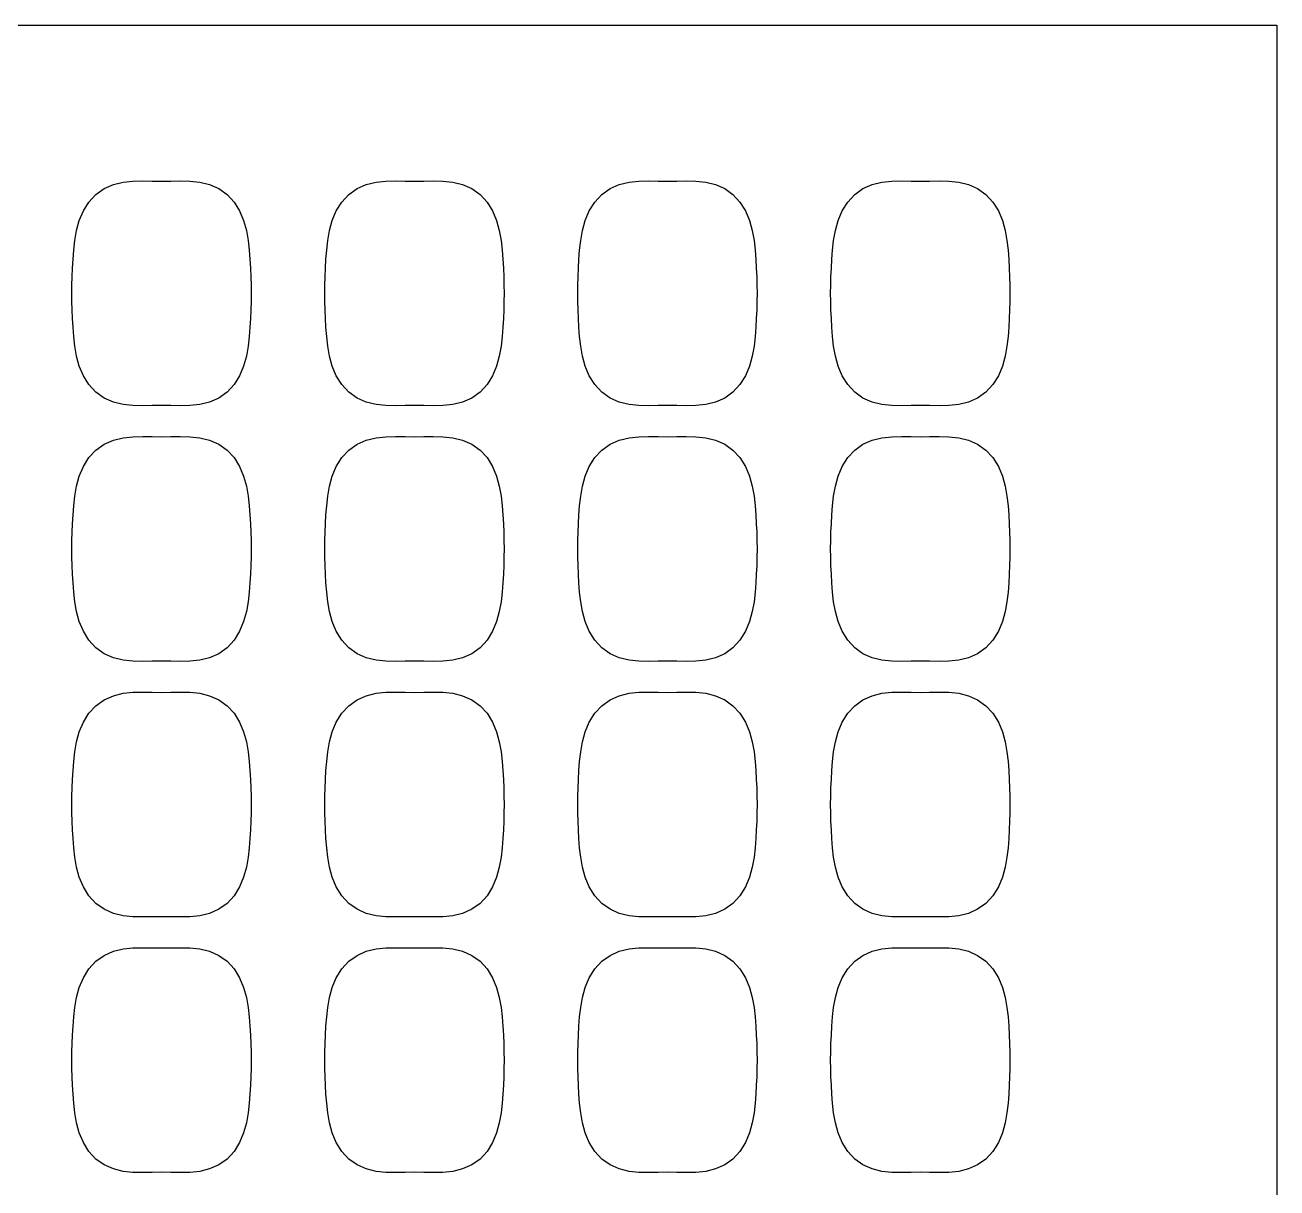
# Model space of a CAD drawing. Extents: x 0 to 108, y 0 to 104.
# Drawn here: x 57.5 to 107.8, y 56.8 to 103.6 of the extents above; entities that cross this region are included whole.
import ezdxf

# ---------------------------------------------------------------- set-up
doc = ezdxf.new("R2010")
doc.units = 0

msp = doc.modelspace()

# ---------------------------------------------------------------- linework, layer by layer
at = {"layer": 'Layer 1'}
for p, q in [((0, 103.576), (107.809, 103.576)), ((107.809, 103.576), (107.809, 0.000526)), ((60.700882, 97.005005), (61.071157, 97.168976)), ((61.071157, 97.168976), (61.462317, 97.264367)), ((61.462317, 97.264367), (61.858274, 97.305571)), ((61.858274, 97.305571), (62.248587, 97.312909)), ((62.248587, 97.312909), (62.629304, 97.3067)), ((62.629304, 97.3067), (63.003248, 97.302749)), ((63.003248, 97.302749), (63.377192, 97.3067)), ((63.377192, 97.3067), (63.757909, 97.312909)), ((63.757909, 97.312909), (64.148222, 97.305571)), ((64.148222, 97.305571), (64.544179, 97.264367)), ((64.544179, 97.264367), (64.935339, 97.168976)), ((64.935339, 97.168976), (65.305614, 97.005005)), ((70.860882, 97.005005), (71.231157, 97.168976)), ((71.231157, 97.168976), (71.622317, 97.264367)), ((71.622317, 97.264367), (72.018274, 97.305571)), ((72.018274, 97.305571), (72.408587, 97.312909)), ((72.408587, 97.312909), (72.789304, 97.3067)), ((72.789304, 97.3067), (73.163248, 97.302749)), ((73.163248, 97.302749), (73.537192, 97.3067)), ((73.537192, 97.3067), (73.917909, 97.312909)), ((73.917909, 97.312909), (74.308222, 97.305571)), ((74.308222, 97.305571), (74.704179, 97.264367)), ((74.704179, 97.264367), (75.095339, 97.168976)), ((75.095339, 97.168976), (75.465614, 97.005005)), ((81.020882, 97.005005), (81.391157, 97.168976)), ((81.391157, 97.168976), (81.782317, 97.264367)), ((81.782317, 97.264367), (82.178274, 97.305571)), ((82.178274, 97.305571), (82.568587, 97.312909)), ((82.568587, 97.312909), (82.949304, 97.3067)), ((82.949304, 97.3067), (83.323248, 97.302749)), ((83.323248, 97.302749), (83.697192, 97.3067)), ((83.697192, 97.3067), (84.077909, 97.312909)), ((84.077909, 97.312909), (84.468222, 97.305571)), ((84.468222, 97.305571), (84.864179, 97.264367)), ((84.864179, 97.264367), (85.255339, 97.168976)), ((85.255339, 97.168976), (85.625614, 97.005005)), ((91.180882, 97.005005), (91.551157, 97.168976)), ((91.551157, 97.168976), (91.942317, 97.264367)), ((91.942317, 97.264367), (92.338274, 97.305571)), ((92.338274, 97.305571), (92.728587, 97.312909)), ((92.728587, 97.312909), (93.109304, 97.3067)), ((93.109304, 97.3067), (93.483248, 97.302749)), ((93.483248, 97.302749), (93.857192, 97.3067)), ((93.857192, 97.3067), (94.237909, 97.312909)), ((94.237909, 97.312909), (94.628222, 97.305571)), ((94.628222, 97.305571), (95.024179, 97.264367)), ((95.024179, 97.264367), (95.415339, 97.168976)), ((95.415339, 97.168976), (95.785614, 97.005005)), ((60.087049, 96.463704), (60.368142, 96.767939)), ((60.368142, 96.767939), (60.700882, 97.005005)), ((65.305614, 97.005005), (65.638354, 96.767939)), ((65.638354, 96.767939), (65.919447, 96.463704)), ((70.247049, 96.463704), (70.528142, 96.767939)), ((70.528142, 96.767939), (70.860882, 97.005005)), ((75.465614, 97.005005), (75.798354, 96.767939)), ((75.798354, 96.767939), (76.079447, 96.463704)), ((80.407049, 96.463704), (80.688142, 96.767939)), ((80.688142, 96.767939), (81.020882, 97.005005)), ((85.625614, 97.005005), (85.958354, 96.767939)), ((85.958354, 96.767939), (86.239447, 96.463704)), ((90.567049, 96.463704), (90.848142, 96.767939)), ((90.848142, 96.767939), (91.180882, 97.005005)), ((95.785614, 97.005005), (96.118354, 96.767939)), ((96.118354, 96.767939), (96.399447, 96.463704)), ((59.703227, 95.718074), (59.865505, 96.107258)), ((59.865505, 96.107258), (60.087049, 96.463704)), ((65.919447, 96.463704), (66.140991, 96.107258)), ((66.140991, 96.107258), (66.303269, 95.718074)), ((69.863227, 95.718074), (70.025505, 96.107258)), ((70.025505, 96.107258), (70.247049, 96.463704)), ((76.079447, 96.463704), (76.300991, 96.107258)), ((76.300991, 96.107258), (76.463269, 95.718074)), ((80.023227, 95.718074), (80.185505, 96.107258)), ((80.185505, 96.107258), (80.407049, 96.463704)), ((86.239447, 96.463704), (86.460991, 96.107258)), ((86.460991, 96.107258), (86.623269, 95.718074)), ((90.183227, 95.718074), (90.345505, 96.107258)), ((90.345505, 96.107258), (90.567049, 96.463704)), ((96.399447, 96.463704), (96.620991, 96.107258)), ((96.620991, 96.107258), (96.783269, 95.718074)), ((59.592878, 95.315625), (59.703227, 95.718074)), ((66.303269, 95.718074), (66.413618, 95.315625)), ((69.752878, 95.315625), (69.863227, 95.718074)), ((76.463269, 95.718074), (76.573618, 95.315625)), ((79.912878, 95.315625), (80.023227, 95.718074)), ((86.623269, 95.718074), (86.733618, 95.315625)), ((90.072878, 95.315625), (90.183227, 95.718074)), ((96.783269, 95.718074), (96.893618, 95.315625)), ((59.522605, 94.916281), (59.592878, 95.315625)), ((66.413618, 95.315625), (66.483891, 94.916281)), ((69.682605, 94.916281), (69.752878, 95.315625)), ((76.573618, 95.315625), (76.643891, 94.916281)), ((79.842605, 94.916281), (79.912878, 95.315625)), ((86.733618, 95.315625), (86.803891, 94.916281)), ((90.002605, 94.916281), (90.072878, 95.315625)), ((96.893618, 95.315625), (96.963891, 94.916281)), ((59.47886, 94.529919), (59.522605, 94.916281)), ((66.483891, 94.916281), (66.527636, 94.529919)), ((69.63886, 94.529919), (69.682605, 94.916281)), ((76.643891, 94.916281), (76.687636, 94.529919)), ((79.79886, 94.529919), (79.842605, 94.916281)), ((86.803891, 94.916281), (86.847636, 94.529919)), ((89.95886, 94.529919), (90.002605, 94.916281)), ((96.963891, 94.916281), (97.007636, 94.529919)), ((59.4306, 93.805455), (59.450638, 94.159926)), ((59.450638, 94.159926), (59.47886, 94.529919)), ((66.527636, 94.529919), (66.555858, 94.159926)), ((66.555858, 94.159926), (66.575896, 93.805455)), ((69.5906, 93.805455), (69.610638, 94.159926)), ((69.610638, 94.159926), (69.63886, 94.529919)), ((76.687636, 94.529919), (76.715858, 94.159926)), ((76.715858, 94.159926), (76.735896, 93.805455)), ((79.7506, 93.805455), (79.770638, 94.159926)), ((79.770638, 94.159926), (79.79886, 94.529919)), ((86.847636, 94.529919), (86.875858, 94.159926)), ((86.875858, 94.159926), (86.895896, 93.805455)), ((89.9106, 93.805455), (89.930638, 94.159926)), ((89.930638, 94.159926), (89.95886, 94.529919)), ((97.007636, 94.529919), (97.035858, 94.159926)), ((97.035858, 94.159926), (97.055896, 93.805455)), ((59.415642, 93.462837), (59.4306, 93.805455)), ((66.575896, 93.805455), (66.590853, 93.462837)), ((69.575642, 93.462837), (69.5906, 93.805455)), ((76.735896, 93.805455), (76.750853, 93.462837)), ((79.735642, 93.462837), (79.7506, 93.805455)), ((86.895896, 93.805455), (86.910853, 93.462837)), ((89.895642, 93.462837), (89.9106, 93.805455)), ((97.055896, 93.805455), (97.070853, 93.462837)), ((59.402096, 92.7951), (59.405765, 93.127275)), ((59.405765, 93.127275), (59.415642, 93.462837)), ((66.590853, 93.462837), (66.600731, 93.127275)), ((66.600731, 93.127275), (66.6044, 92.7951)), ((69.562096, 92.7951), (69.565765, 93.127275)), ((69.565765, 93.127275), (69.575642, 93.462837)), ((76.750853, 93.462837), (76.760731, 93.127275)), ((76.760731, 93.127275), (76.7644, 92.7951)), ((79.722096, 92.7951), (79.725765, 93.127275)), ((79.725765, 93.127275), (79.735642, 93.462837)), ((86.910853, 93.462837), (86.920731, 93.127275)), ((86.920731, 93.127275), (86.9244, 92.7951)), ((89.882096, 92.7951), (89.885765, 93.127275)), ((89.885765, 93.127275), (89.895642, 93.462837)), ((97.070853, 93.462837), (97.080731, 93.127275)), ((97.080731, 93.127275), (97.0844, 92.7951)), ((59.405765, 92.462925), (59.402096, 92.7951)), ((66.6044, 92.7951), (66.600731, 92.462925)), ((69.565765, 92.462925), (69.562096, 92.7951)), ((76.7644, 92.7951), (76.760731, 92.462925)), ((79.725765, 92.462925), (79.722096, 92.7951)), ((86.9244, 92.7951), (86.920731, 92.462925)), ((89.885765, 92.462925), (89.882096, 92.7951)), ((97.0844, 92.7951), (97.080731, 92.462925)), ((59.415642, 92.127363), (59.405765, 92.462925)), ((59.4306, 91.784745), (59.415642, 92.127363)), ((66.590853, 92.127363), (66.575896, 91.784745)), ((66.600731, 92.462925), (66.590853, 92.127363)), ((69.575642, 92.127363), (69.565765, 92.462925)), ((69.5906, 91.784745), (69.575642, 92.127363)), ((76.750853, 92.127363), (76.735896, 91.784745)), ((76.760731, 92.462925), (76.750853, 92.127363)), ((79.735642, 92.127363), (79.725765, 92.462925)), ((79.7506, 91.784745), (79.735642, 92.127363)), ((86.910853, 92.127363), (86.895896, 91.784745)), ((86.920731, 92.462925), (86.910853, 92.127363)), ((89.895642, 92.127363), (89.885765, 92.462925)), ((89.9106, 91.784745), (89.895642, 92.127363)), ((97.070853, 92.127363), (97.055896, 91.784745)), ((97.080731, 92.462925), (97.070853, 92.127363)), ((59.450638, 91.430274), (59.4306, 91.784745)), ((66.575896, 91.784745), (66.555858, 91.430274)), ((69.610638, 91.430274), (69.5906, 91.784745)), ((76.735896, 91.784745), (76.715858, 91.430274)), ((79.770638, 91.430274), (79.7506, 91.784745)), ((86.895896, 91.784745), (86.875858, 91.430274)), ((89.930638, 91.430274), (89.9106, 91.784745)), ((97.055896, 91.784745), (97.035858, 91.430274)), ((59.47886, 91.060281), (59.450638, 91.430274)), ((59.522605, 90.673919), (59.47886, 91.060281)), ((66.527636, 91.060281), (66.483891, 90.673919)), ((66.555858, 91.430274), (66.527636, 91.060281)), ((69.63886, 91.060281), (69.610638, 91.430274)), ((69.682605, 90.673919), (69.63886, 91.060281)), ((76.687636, 91.060281), (76.643891, 90.673919)), ((76.715858, 91.430274), (76.687636, 91.060281)), ((79.79886, 91.060281), (79.770638, 91.430274)), ((79.842605, 90.673919), (79.79886, 91.060281)), ((86.847636, 91.060281), (86.803891, 90.673919)), ((86.875858, 91.430274), (86.847636, 91.060281)), ((89.95886, 91.060281), (89.930638, 91.430274)), ((90.002605, 90.673919), (89.95886, 91.060281)), ((97.007636, 91.060281), (96.963891, 90.673919)), ((97.035858, 91.430274), (97.007636, 91.060281)), ((59.592878, 90.274575), (59.522605, 90.673919)), ((66.483891, 90.673919), (66.413618, 90.274575)), ((69.752878, 90.274575), (69.682605, 90.673919)), ((76.643891, 90.673919), (76.573618, 90.274575)), ((79.912878, 90.274575), (79.842605, 90.673919)), ((86.803891, 90.673919), (86.733618, 90.274575)), ((90.072878, 90.274575), (90.002605, 90.673919)), ((96.963891, 90.673919), (96.893618, 90.274575)), ((59.703227, 89.872126), (59.592878, 90.274575)), ((66.413618, 90.274575), (66.303269, 89.872126)), ((69.863227, 89.872126), (69.752878, 90.274575)), ((76.573618, 90.274575), (76.463269, 89.872126)), ((80.023227, 89.872126), (79.912878, 90.274575)), ((86.733618, 90.274575), (86.623269, 89.872126)), ((90.183227, 89.872126), (90.072878, 90.274575)), ((96.893618, 90.274575), (96.783269, 89.872126)), ((59.865505, 89.482942), (59.703227, 89.872126)), ((66.303269, 89.872126), (66.140991, 89.482942)), ((70.025505, 89.482942), (69.863227, 89.872126)), ((76.463269, 89.872126), (76.300991, 89.482942)), ((80.185505, 89.482942), (80.023227, 89.872126)), ((86.623269, 89.872126), (86.460991, 89.482942)), ((90.345505, 89.482942), (90.183227, 89.872126)), ((96.783269, 89.872126), (96.620991, 89.482942)), ((60.087049, 89.126496), (59.865505, 89.482942)), ((60.368142, 88.822261), (60.087049, 89.126496)), ((65.919447, 89.126496), (65.638354, 88.822261)), ((66.140991, 89.482942), (65.919447, 89.126496)), ((70.247049, 89.126496), (70.025505, 89.482942)), ((70.528142, 88.822261), (70.247049, 89.126496)), ((76.079447, 89.126496), (75.798354, 88.822261)), ((76.300991, 89.482942), (76.079447, 89.126496)), ((80.407049, 89.126496), (80.185505, 89.482942)), ((80.688142, 88.822261), (80.407049, 89.126496)), ((86.239447, 89.126496), (85.958354, 88.822261)), ((86.460991, 89.482942), (86.239447, 89.126496)), ((90.567049, 89.126496), (90.345505, 89.482942)), ((90.848142, 88.822261), (90.567049, 89.126496)), ((96.399447, 89.126496), (96.118354, 88.822261)), ((96.620991, 89.482942), (96.399447, 89.126496)), ((60.700882, 88.585195), (60.368142, 88.822261)), ((61.071157, 88.421224), (60.700882, 88.585195)), ((65.305614, 88.585195), (64.935339, 88.421224)), ((65.638354, 88.822261), (65.305614, 88.585195)), ((70.860882, 88.585195), (70.528142, 88.822261)), ((71.231157, 88.421224), (70.860882, 88.585195)), ((75.465614, 88.585195), (75.095339, 88.421224)), ((75.798354, 88.822261), (75.465614, 88.585195)), ((81.020882, 88.585195), (80.688142, 88.822261)), ((81.391157, 88.421224), (81.020882, 88.585195)), ((85.625614, 88.585195), (85.255339, 88.421224)), ((85.958354, 88.822261), (85.625614, 88.585195)), ((91.180882, 88.585195), (90.848142, 88.822261)), ((91.551157, 88.421224), (91.180882, 88.585195)), ((95.785614, 88.585195), (95.415339, 88.421224)), ((96.118354, 88.822261), (95.785614, 88.585195)), ((61.462317, 88.325833), (61.071157, 88.421224)), ((61.858274, 88.284629), (61.462317, 88.325833)), ((62.248587, 88.277291), (61.858274, 88.284629)), ((62.629304, 88.2835), (62.248587, 88.277291)), ((63.003248, 88.287451), (62.629304, 88.2835)), ((63.377192, 88.2835), (63.003248, 88.287451)), ((63.757909, 88.277291), (63.377192, 88.2835)), ((64.148222, 88.284629), (63.757909, 88.277291)), ((64.544179, 88.325833), (64.148222, 88.284629)), ((64.935339, 88.421224), (64.544179, 88.325833)), ((71.622317, 88.325833), (71.231157, 88.421224)), ((72.018274, 88.284629), (71.622317, 88.325833)), ((72.408587, 88.277291), (72.018274, 88.284629)), ((72.789304, 88.2835), (72.408587, 88.277291)), ((73.163248, 88.287451), (72.789304, 88.2835)), ((73.537192, 88.2835), (73.163248, 88.287451)), ((73.917909, 88.277291), (73.537192, 88.2835)), ((74.308222, 88.284629), (73.917909, 88.277291)), ((74.704179, 88.325833), (74.308222, 88.284629)), ((75.095339, 88.421224), (74.704179, 88.325833)), ((81.782317, 88.325833), (81.391157, 88.421224)), ((82.178274, 88.284629), (81.782317, 88.325833)), ((82.568587, 88.277291), (82.178274, 88.284629)), ((82.949304, 88.2835), (82.568587, 88.277291)), ((83.323248, 88.287451), (82.949304, 88.2835)), ((83.697192, 88.2835), (83.323248, 88.287451)), ((84.077909, 88.277291), (83.697192, 88.2835)), ((84.468222, 88.284629), (84.077909, 88.277291)), ((84.864179, 88.325833), (84.468222, 88.284629)), ((85.255339, 88.421224), (84.864179, 88.325833)), ((91.942317, 88.325833), (91.551157, 88.421224)), ((92.338274, 88.284629), (91.942317, 88.325833)), ((92.728587, 88.277291), (92.338274, 88.284629)), ((93.109304, 88.2835), (92.728587, 88.277291)), ((93.483248, 88.287451), (93.109304, 88.2835)), ((93.857192, 88.2835), (93.483248, 88.287451)), ((94.237909, 88.277291), (93.857192, 88.2835)), ((94.628222, 88.284629), (94.237909, 88.277291)), ((95.024179, 88.325833), (94.628222, 88.284629)), ((95.415339, 88.421224), (95.024179, 88.325833)), ((61.462317, 86.991467), (61.858274, 87.032671)), ((61.858274, 87.032671), (62.248587, 87.040009)), ((62.248587, 87.040009), (62.629304, 87.0338)), ((62.629304, 87.0338), (63.003248, 87.029849)), ((63.003248, 87.029849), (63.377192, 87.0338)), ((63.377192, 87.0338), (63.757909, 87.040009)), ((63.757909, 87.040009), (64.148222, 87.032671)), ((64.148222, 87.032671), (64.544179, 86.991467)), ((71.622317, 86.991467), (72.018274, 87.032671)), ((72.018274, 87.032671), (72.408587, 87.040009)), ((72.408587, 87.040009), (72.789304, 87.0338)), ((72.789304, 87.0338), (73.163248, 87.029849)), ((73.163248, 87.029849), (73.537192, 87.0338)), ((73.537192, 87.0338), (73.917909, 87.040009)), ((73.917909, 87.040009), (74.308222, 87.032671)), ((74.308222, 87.032671), (74.704179, 86.991467)), ((81.782317, 86.991467), (82.178274, 87.032671)), ((82.178274, 87.032671), (82.568587, 87.040009)), ((82.568587, 87.040009), (82.949304, 87.0338)), ((82.949304, 87.0338), (83.323248, 87.029849)), ((83.323248, 87.029849), (83.697192, 87.0338)), ((83.697192, 87.0338), (84.077909, 87.040009)), ((84.077909, 87.040009), (84.468222, 87.032671)), ((84.468222, 87.032671), (84.864179, 86.991467)), ((91.942317, 86.991467), (92.338274, 87.032671)), ((92.338274, 87.032671), (92.728587, 87.040009)), ((92.728587, 87.040009), (93.109304, 87.0338)), ((93.109304, 87.0338), (93.483248, 87.029849)), ((93.483248, 87.029849), (93.857192, 87.0338)), ((93.857192, 87.0338), (94.237909, 87.040009)), ((94.237909, 87.040009), (94.628222, 87.032671)), ((94.628222, 87.032671), (95.024179, 86.991467)), ((60.087049, 86.190804), (60.368142, 86.495039)), ((60.368142, 86.495039), (60.700882, 86.732105)), ((60.700882, 86.732105), (61.071157, 86.896076)), ((61.071157, 86.896076), (61.462317, 86.991467)), ((64.544179, 86.991467), (64.935339, 86.896076)), ((64.935339, 86.896076), (65.305614, 86.732105)), ((65.305614, 86.732105), (65.638354, 86.495039)), ((65.638354, 86.495039), (65.919447, 86.190804)), ((70.247049, 86.190804), (70.528142, 86.495039)), ((70.528142, 86.495039), (70.860882, 86.732105)), ((70.860882, 86.732105), (71.231157, 86.896076)), ((71.231157, 86.896076), (71.622317, 86.991467)), ((74.704179, 86.991467), (75.095339, 86.896076)), ((75.095339, 86.896076), (75.465614, 86.732105)), ((75.465614, 86.732105), (75.798354, 86.495039)), ((75.798354, 86.495039), (76.079447, 86.190804)), ((80.407049, 86.190804), (80.688142, 86.495039)), ((80.688142, 86.495039), (81.020882, 86.732105)), ((81.020882, 86.732105), (81.391157, 86.896076)), ((81.391157, 86.896076), (81.782317, 86.991467)), ((84.864179, 86.991467), (85.255339, 86.896076)), ((85.255339, 86.896076), (85.625614, 86.732105)), ((85.625614, 86.732105), (85.958354, 86.495039)), ((85.958354, 86.495039), (86.239447, 86.190804)), ((90.567049, 86.190804), (90.848142, 86.495039)), ((90.848142, 86.495039), (91.180882, 86.732105)), ((91.180882, 86.732105), (91.551157, 86.896076)), ((91.551157, 86.896076), (91.942317, 86.991467)), ((95.024179, 86.991467), (95.415339, 86.896076)), ((95.415339, 86.896076), (95.785614, 86.732105)), ((95.785614, 86.732105), (96.118354, 86.495039)), ((96.118354, 86.495039), (96.399447, 86.190804)), ((59.865505, 85.834358), (60.087049, 86.190804)), ((65.919447, 86.190804), (66.140991, 85.834358)), ((70.025505, 85.834358), (70.247049, 86.190804)), ((76.079447, 86.190804), (76.300991, 85.834358)), ((80.185505, 85.834358), (80.407049, 86.190804)), ((86.239447, 86.190804), (86.460991, 85.834358)), ((90.345505, 85.834358), (90.567049, 86.190804)), ((96.399447, 86.190804), (96.620991, 85.834358)), ((59.703227, 85.445174), (59.865505, 85.834358)), ((66.140991, 85.834358), (66.303269, 85.445174)), ((69.863227, 85.445174), (70.025505, 85.834358)), ((76.300991, 85.834358), (76.463269, 85.445174)), ((80.023227, 85.445174), (80.185505, 85.834358)), ((86.460991, 85.834358), (86.623269, 85.445174)), ((90.183227, 85.445174), (90.345505, 85.834358)), ((96.620991, 85.834358), (96.783269, 85.445174)), ((59.522605, 84.643381), (59.592878, 85.042725)), ((59.592878, 85.042725), (59.703227, 85.445174)), ((66.303269, 85.445174), (66.413618, 85.042725)), ((66.413618, 85.042725), (66.483891, 84.643381)), ((69.682605, 84.643381), (69.752878, 85.042725)), ((69.752878, 85.042725), (69.863227, 85.445174)), ((76.463269, 85.445174), (76.573618, 85.042725)), ((76.573618, 85.042725), (76.643891, 84.643381)), ((79.842605, 84.643381), (79.912878, 85.042725)), ((79.912878, 85.042725), (80.023227, 85.445174)), ((86.623269, 85.445174), (86.733618, 85.042725)), ((86.733618, 85.042725), (86.803891, 84.643381)), ((90.002605, 84.643381), (90.072878, 85.042725)), ((90.072878, 85.042725), (90.183227, 85.445174)), ((96.783269, 85.445174), (96.893618, 85.042725)), ((96.893618, 85.042725), (96.963891, 84.643381)), ((59.47886, 84.257019), (59.522605, 84.643381)), ((66.483891, 84.643381), (66.527636, 84.257019)), ((69.63886, 84.257019), (69.682605, 84.643381)), ((76.643891, 84.643381), (76.687636, 84.257019)), ((79.79886, 84.257019), (79.842605, 84.643381)), ((86.803891, 84.643381), (86.847636, 84.257019)), ((89.95886, 84.257019), (90.002605, 84.643381)), ((96.963891, 84.643381), (97.007636, 84.257019)), ((59.450638, 83.887026), (59.47886, 84.257019)), ((66.527636, 84.257019), (66.555858, 83.887026)), ((69.610638, 83.887026), (69.63886, 84.257019)), ((76.687636, 84.257019), (76.715858, 83.887026)), ((79.770638, 83.887026), (79.79886, 84.257019)), ((86.847636, 84.257019), (86.875858, 83.887026)), ((89.930638, 83.887026), (89.95886, 84.257019)), ((97.007636, 84.257019), (97.035858, 83.887026)), ((59.415642, 83.189937), (59.4306, 83.532555)), ((59.4306, 83.532555), (59.450638, 83.887026)), ((66.555858, 83.887026), (66.575896, 83.532555)), ((66.575896, 83.532555), (66.590853, 83.189937)), ((69.575642, 83.189937), (69.5906, 83.532555)), ((69.5906, 83.532555), (69.610638, 83.887026)), ((76.715858, 83.887026), (76.735896, 83.532555)), ((76.735896, 83.532555), (76.750853, 83.189937)), ((79.735642, 83.189937), (79.7506, 83.532555)), ((79.7506, 83.532555), (79.770638, 83.887026)), ((86.875858, 83.887026), (86.895896, 83.532555)), ((86.895896, 83.532555), (86.910853, 83.189937)), ((89.895642, 83.189937), (89.9106, 83.532555)), ((89.9106, 83.532555), (89.930638, 83.887026)), ((97.035858, 83.887026), (97.055896, 83.532555)), ((97.055896, 83.532555), (97.070853, 83.189937)), ((59.405765, 82.854375), (59.415642, 83.189937)), ((66.590853, 83.189937), (66.600731, 82.854375)), ((69.565765, 82.854375), (69.575642, 83.189937)), ((76.750853, 83.189937), (76.760731, 82.854375)), ((79.725765, 82.854375), (79.735642, 83.189937)), ((86.910853, 83.189937), (86.920731, 82.854375)), ((89.885765, 82.854375), (89.895642, 83.189937)), ((97.070853, 83.189937), (97.080731, 82.854375)), ((59.402096, 82.5222), (59.405765, 82.854375)), ((59.405765, 82.190025), (59.402096, 82.5222)), ((66.600731, 82.854375), (66.6044, 82.5222)), ((66.6044, 82.5222), (66.600731, 82.190025)), ((69.562096, 82.5222), (69.565765, 82.854375)), ((69.565765, 82.190025), (69.562096, 82.5222)), ((76.760731, 82.854375), (76.7644, 82.5222)), ((76.7644, 82.5222), (76.760731, 82.190025)), ((79.722096, 82.5222), (79.725765, 82.854375)), ((79.725765, 82.190025), (79.722096, 82.5222)), ((86.920731, 82.854375), (86.9244, 82.5222)), ((86.9244, 82.5222), (86.920731, 82.190025)), ((89.882096, 82.5222), (89.885765, 82.854375)), ((89.885765, 82.190025), (89.882096, 82.5222)), ((97.080731, 82.854375), (97.0844, 82.5222)), ((97.0844, 82.5222), (97.080731, 82.190025)), ((59.415642, 81.854463), (59.405765, 82.190025)), ((66.600731, 82.190025), (66.590853, 81.854463)), ((69.575642, 81.854463), (69.565765, 82.190025)), ((76.760731, 82.190025), (76.750853, 81.854463)), ((79.735642, 81.854463), (79.725765, 82.190025)), ((86.920731, 82.190025), (86.910853, 81.854463)), ((89.895642, 81.854463), (89.885765, 82.190025)), ((97.080731, 82.190025), (97.070853, 81.854463)), ((59.4306, 81.511845), (59.415642, 81.854463)), ((59.450638, 81.157374), (59.4306, 81.511845)), ((66.575896, 81.511845), (66.555858, 81.157374)), ((66.590853, 81.854463), (66.575896, 81.511845)), ((69.5906, 81.511845), (69.575642, 81.854463)), ((69.610638, 81.157374), (69.5906, 81.511845)), ((76.735896, 81.511845), (76.715858, 81.157374)), ((76.750853, 81.854463), (76.735896, 81.511845)), ((79.7506, 81.511845), (79.735642, 81.854463)), ((79.770638, 81.157374), (79.7506, 81.511845)), ((86.895896, 81.511845), (86.875858, 81.157374)), ((86.910853, 81.854463), (86.895896, 81.511845)), ((89.9106, 81.511845), (89.895642, 81.854463)), ((89.930638, 81.157374), (89.9106, 81.511845)), ((97.055896, 81.511845), (97.035858, 81.157374)), ((97.070853, 81.854463), (97.055896, 81.511845)), ((59.47886, 80.787381), (59.450638, 81.157374)), ((66.555858, 81.157374), (66.527636, 80.787381)), ((69.63886, 80.787381), (69.610638, 81.157374)), ((76.715858, 81.157374), (76.687636, 80.787381)), ((79.79886, 80.787381), (79.770638, 81.157374)), ((86.875858, 81.157374), (86.847636, 80.787381)), ((89.95886, 80.787381), (89.930638, 81.157374)), ((97.035858, 81.157374), (97.007636, 80.787381)), ((59.522605, 80.401019), (59.47886, 80.787381)), ((66.527636, 80.787381), (66.483891, 80.401019)), ((69.682605, 80.401019), (69.63886, 80.787381)), ((76.687636, 80.787381), (76.643891, 80.401019)), ((79.842605, 80.401019), (79.79886, 80.787381)), ((86.847636, 80.787381), (86.803891, 80.401019)), ((90.002605, 80.401019), (89.95886, 80.787381)), ((97.007636, 80.787381), (96.963891, 80.401019)), ((59.592878, 80.001675), (59.522605, 80.401019)), ((59.703227, 79.599226), (59.592878, 80.001675)), ((66.413618, 80.001675), (66.303269, 79.599226)), ((66.483891, 80.401019), (66.413618, 80.001675)), ((69.752878, 80.001675), (69.682605, 80.401019)), ((69.863227, 79.599226), (69.752878, 80.001675)), ((76.573618, 80.001675), (76.463269, 79.599226)), ((76.643891, 80.401019), (76.573618, 80.001675)), ((79.912878, 80.001675), (79.842605, 80.401019)), ((80.023227, 79.599226), (79.912878, 80.001675)), ((86.733618, 80.001675), (86.623269, 79.599226)), ((86.803891, 80.401019), (86.733618, 80.001675)), ((90.072878, 80.001675), (90.002605, 80.401019)), ((90.183227, 79.599226), (90.072878, 80.001675)), ((96.893618, 80.001675), (96.783269, 79.599226)), ((96.963891, 80.401019), (96.893618, 80.001675)), ((59.865505, 79.210042), (59.703227, 79.599226)), ((66.303269, 79.599226), (66.140991, 79.210042)), ((70.025505, 79.210042), (69.863227, 79.599226)), ((76.463269, 79.599226), (76.300991, 79.210042)), ((80.185505, 79.210042), (80.023227, 79.599226)), ((86.623269, 79.599226), (86.460991, 79.210042)), ((90.345505, 79.210042), (90.183227, 79.599226)), ((96.783269, 79.599226), (96.620991, 79.210042)), ((60.087049, 78.853596), (59.865505, 79.210042)), ((66.140991, 79.210042), (65.919447, 78.853596)), ((70.247049, 78.853596), (70.025505, 79.210042)), ((76.300991, 79.210042), (76.079447, 78.853596)), ((80.407049, 78.853596), (80.185505, 79.210042)), ((86.460991, 79.210042), (86.239447, 78.853596)), ((90.567049, 78.853596), (90.345505, 79.210042)), ((96.620991, 79.210042), (96.399447, 78.853596)), ((60.368142, 78.549361), (60.087049, 78.853596)), ((60.700882, 78.312295), (60.368142, 78.549361)), ((65.638354, 78.549361), (65.305614, 78.312295)), ((65.919447, 78.853596), (65.638354, 78.549361)), ((70.528142, 78.549361), (70.247049, 78.853596)), ((70.860882, 78.312295), (70.528142, 78.549361)), ((75.798354, 78.549361), (75.465614, 78.312295)), ((76.079447, 78.853596), (75.798354, 78.549361)), ((80.688142, 78.549361), (80.407049, 78.853596)), ((81.020882, 78.312295), (80.688142, 78.549361)), ((85.958354, 78.549361), (85.625614, 78.312295)), ((86.239447, 78.853596), (85.958354, 78.549361)), ((90.848142, 78.549361), (90.567049, 78.853596)), ((91.180882, 78.312295), (90.848142, 78.549361)), ((96.118354, 78.549361), (95.785614, 78.312295)), ((96.399447, 78.853596), (96.118354, 78.549361)), ((61.071157, 78.148324), (60.700882, 78.312295)), ((61.462317, 78.052933), (61.071157, 78.148324)), ((61.858274, 78.011729), (61.462317, 78.052933)), ((62.248587, 78.004391), (61.858274, 78.011729)), ((62.629304, 78.0106), (62.248587, 78.004391)), ((63.003248, 78.014551), (62.629304, 78.0106)), ((63.377192, 78.0106), (63.003248, 78.014551)), ((63.757909, 78.004391), (63.377192, 78.0106)), ((64.148222, 78.011729), (63.757909, 78.004391)), ((64.544179, 78.052933), (64.148222, 78.011729)), ((64.935339, 78.148324), (64.544179, 78.052933)), ((65.305614, 78.312295), (64.935339, 78.148324)), ((71.231157, 78.148324), (70.860882, 78.312295)), ((71.622317, 78.052933), (71.231157, 78.148324)), ((72.018274, 78.011729), (71.622317, 78.052933)), ((72.408587, 78.004391), (72.018274, 78.011729)), ((72.789304, 78.0106), (72.408587, 78.004391)), ((73.163248, 78.014551), (72.789304, 78.0106)), ((73.537192, 78.0106), (73.163248, 78.014551)), ((73.917909, 78.004391), (73.537192, 78.0106)), ((74.308222, 78.011729), (73.917909, 78.004391)), ((74.704179, 78.052933), (74.308222, 78.011729)), ((75.095339, 78.148324), (74.704179, 78.052933)), ((75.465614, 78.312295), (75.095339, 78.148324)), ((81.391157, 78.148324), (81.020882, 78.312295)), ((81.782317, 78.052933), (81.391157, 78.148324)), ((82.178274, 78.011729), (81.782317, 78.052933)), ((82.568587, 78.004391), (82.178274, 78.011729)), ((82.949304, 78.0106), (82.568587, 78.004391)), ((83.323248, 78.014551), (82.949304, 78.0106)), ((83.697192, 78.0106), (83.323248, 78.014551)), ((84.077909, 78.004391), (83.697192, 78.0106)), ((84.468222, 78.011729), (84.077909, 78.004391)), ((84.864179, 78.052933), (84.468222, 78.011729)), ((85.255339, 78.148324), (84.864179, 78.052933)), ((85.625614, 78.312295), (85.255339, 78.148324)), ((91.551157, 78.148324), (91.180882, 78.312295)), ((91.942317, 78.052933), (91.551157, 78.148324)), ((92.338274, 78.011729), (91.942317, 78.052933)), ((92.728587, 78.004391), (92.338274, 78.011729)), ((93.109304, 78.0106), (92.728587, 78.004391)), ((93.483248, 78.014551), (93.109304, 78.0106)), ((93.857192, 78.0106), (93.483248, 78.014551)), ((94.237909, 78.004391), (93.857192, 78.0106)), ((94.628222, 78.011729), (94.237909, 78.004391)), ((95.024179, 78.052933), (94.628222, 78.011729)), ((95.415339, 78.148324), (95.024179, 78.052933)), ((95.785614, 78.312295), (95.415339, 78.148324)), ((60.368142, 76.222239), (60.700882, 76.459305)), ((60.700882, 76.459305), (61.071157, 76.623276)), ((61.071157, 76.623276), (61.462317, 76.718667)), ((61.462317, 76.718667), (61.858274, 76.759871)), ((61.858274, 76.759871), (62.248587, 76.767209)), ((62.248587, 76.767209), (62.629304, 76.761)), ((62.629304, 76.761), (63.003248, 76.757049)), ((63.003248, 76.757049), (63.377192, 76.761)), ((63.377192, 76.761), (63.757909, 76.767209)), ((63.757909, 76.767209), (64.148222, 76.759871)), ((64.148222, 76.759871), (64.544179, 76.718667)), ((64.544179, 76.718667), (64.935339, 76.623276)), ((64.935339, 76.623276), (65.305614, 76.459305)), ((65.305614, 76.459305), (65.638354, 76.222239)), ((70.528142, 76.222239), (70.860882, 76.459305)), ((70.860882, 76.459305), (71.231157, 76.623276)), ((71.231157, 76.623276), (71.622317, 76.718667)), ((71.622317, 76.718667), (72.018274, 76.759871)), ((72.018274, 76.759871), (72.408587, 76.767209)), ((72.408587, 76.767209), (72.789304, 76.761)), ((72.789304, 76.761), (73.163248, 76.757049)), ((73.163248, 76.757049), (73.537192, 76.761)), ((73.537192, 76.761), (73.917909, 76.767209)), ((73.917909, 76.767209), (74.308222, 76.759871)), ((74.308222, 76.759871), (74.704179, 76.718667)), ((74.704179, 76.718667), (75.095339, 76.623276)), ((75.095339, 76.623276), (75.465614, 76.459305)), ((75.465614, 76.459305), (75.798354, 76.222239)), ((80.688142, 76.222239), (81.020882, 76.459305)), ((81.020882, 76.459305), (81.391157, 76.623276)), ((81.391157, 76.623276), (81.782317, 76.718667)), ((81.782317, 76.718667), (82.178274, 76.759871)), ((82.178274, 76.759871), (82.568587, 76.767209)), ((82.568587, 76.767209), (82.949304, 76.761)), ((82.949304, 76.761), (83.323248, 76.757049)), ((83.323248, 76.757049), (83.697192, 76.761)), ((83.697192, 76.761), (84.077909, 76.767209)), ((84.077909, 76.767209), (84.468222, 76.759871)), ((84.468222, 76.759871), (84.864179, 76.718667)), ((84.864179, 76.718667), (85.255339, 76.623276)), ((85.255339, 76.623276), (85.625614, 76.459305)), ((85.625614, 76.459305), (85.958354, 76.222239)), ((90.848142, 76.222239), (91.180882, 76.459305)), ((91.180882, 76.459305), (91.551157, 76.623276)), ((91.551157, 76.623276), (91.942317, 76.718667)), ((91.942317, 76.718667), (92.338274, 76.759871)), ((92.338274, 76.759871), (92.728587, 76.767209)), ((92.728587, 76.767209), (93.109304, 76.761)), ((93.109304, 76.761), (93.483248, 76.757049)), ((93.483248, 76.757049), (93.857192, 76.761)), ((93.857192, 76.761), (94.237909, 76.767209)), ((94.237909, 76.767209), (94.628222, 76.759871)), ((94.628222, 76.759871), (95.024179, 76.718667)), ((95.024179, 76.718667), (95.415339, 76.623276)), ((95.415339, 76.623276), (95.785614, 76.459305)), ((95.785614, 76.459305), (96.118354, 76.222239)), ((60.087049, 75.918004), (60.368142, 76.222239)), ((65.638354, 76.222239), (65.919447, 75.918004)), ((70.247049, 75.918004), (70.528142, 76.222239)), ((75.798354, 76.222239), (76.079447, 75.918004)), ((80.407049, 75.918004), (80.688142, 76.222239)), ((85.958354, 76.222239), (86.239447, 75.918004)), ((90.567049, 75.918004), (90.848142, 76.222239)), ((96.118354, 76.222239), (96.399447, 75.918004)), ((59.703227, 75.172374), (59.865505, 75.561558)), ((59.865505, 75.561558), (60.087049, 75.918004)), ((65.919447, 75.918004), (66.140991, 75.561558)), ((66.140991, 75.561558), (66.303269, 75.172374)), ((69.863227, 75.172374), (70.025505, 75.561558)), ((70.025505, 75.561558), (70.247049, 75.918004)), ((76.079447, 75.918004), (76.300991, 75.561558)), ((76.300991, 75.561558), (76.463269, 75.172374)), ((80.023227, 75.172374), (80.185505, 75.561558)), ((80.185505, 75.561558), (80.407049, 75.918004)), ((86.239447, 75.918004), (86.460991, 75.561558)), ((86.460991, 75.561558), (86.623269, 75.172374)), ((90.183227, 75.172374), (90.345505, 75.561558)), ((90.345505, 75.561558), (90.567049, 75.918004)), ((96.399447, 75.918004), (96.620991, 75.561558)), ((96.620991, 75.561558), (96.783269, 75.172374)), ((59.592878, 74.769925), (59.703227, 75.172374)), ((66.303269, 75.172374), (66.413618, 74.769925)), ((69.752878, 74.769925), (69.863227, 75.172374)), ((76.463269, 75.172374), (76.573618, 74.769925)), ((79.912878, 74.769925), (80.023227, 75.172374)), ((86.623269, 75.172374), (86.733618, 74.769925)), ((90.072878, 74.769925), (90.183227, 75.172374)), ((96.783269, 75.172374), (96.893618, 74.769925)), ((59.522605, 74.370581), (59.592878, 74.769925)), ((66.413618, 74.769925), (66.483891, 74.370581)), ((69.682605, 74.370581), (69.752878, 74.769925)), ((76.573618, 74.769925), (76.643891, 74.370581)), ((79.842605, 74.370581), (79.912878, 74.769925)), ((86.733618, 74.769925), (86.803891, 74.370581)), ((90.002605, 74.370581), (90.072878, 74.769925)), ((96.893618, 74.769925), (96.963891, 74.370581)), ((59.450638, 73.614226), (59.47886, 73.984219)), ((59.47886, 73.984219), (59.522605, 74.370581)), ((66.483891, 74.370581), (66.527636, 73.984219)), ((66.527636, 73.984219), (66.555858, 73.614226)), ((69.610638, 73.614226), (69.63886, 73.984219)), ((69.63886, 73.984219), (69.682605, 74.370581)), ((76.643891, 74.370581), (76.687636, 73.984219)), ((76.687636, 73.984219), (76.715858, 73.614226)), ((79.770638, 73.614226), (79.79886, 73.984219)), ((79.79886, 73.984219), (79.842605, 74.370581)), ((86.803891, 74.370581), (86.847636, 73.984219)), ((86.847636, 73.984219), (86.875858, 73.614226)), ((89.930638, 73.614226), (89.95886, 73.984219)), ((89.95886, 73.984219), (90.002605, 74.370581)), ((96.963891, 74.370581), (97.007636, 73.984219)), ((97.007636, 73.984219), (97.035858, 73.614226)), ((59.4306, 73.259755), (59.450638, 73.614226)), ((66.555858, 73.614226), (66.575896, 73.259755)), ((69.5906, 73.259755), (69.610638, 73.614226)), ((76.715858, 73.614226), (76.735896, 73.259755)), ((79.7506, 73.259755), (79.770638, 73.614226)), ((86.875858, 73.614226), (86.895896, 73.259755)), ((89.9106, 73.259755), (89.930638, 73.614226)), ((97.035858, 73.614226), (97.055896, 73.259755)), ((59.405765, 72.581575), (59.415642, 72.917137)), ((59.415642, 72.917137), (59.4306, 73.259755)), ((66.575896, 73.259755), (66.590853, 72.917137)), ((66.590853, 72.917137), (66.600731, 72.581575)), ((69.565765, 72.581575), (69.575642, 72.917137)), ((69.575642, 72.917137), (69.5906, 73.259755)), ((76.735896, 73.259755), (76.750853, 72.917137)), ((76.750853, 72.917137), (76.760731, 72.581575)), ((79.725765, 72.581575), (79.735642, 72.917137)), ((79.735642, 72.917137), (79.7506, 73.259755)), ((86.895896, 73.259755), (86.910853, 72.917137)), ((86.910853, 72.917137), (86.920731, 72.581575)), ((89.885765, 72.581575), (89.895642, 72.917137)), ((89.895642, 72.917137), (89.9106, 73.259755)), ((97.055896, 73.259755), (97.070853, 72.917137)), ((97.070853, 72.917137), (97.080731, 72.581575)), ((59.402096, 72.2494), (59.405765, 72.581575)), ((66.600731, 72.581575), (66.6044, 72.2494)), ((69.562096, 72.2494), (69.565765, 72.581575)), ((76.760731, 72.581575), (76.7644, 72.2494)), ((79.722096, 72.2494), (79.725765, 72.581575)), ((86.920731, 72.581575), (86.9244, 72.2494)), ((89.882096, 72.2494), (89.885765, 72.581575)), ((97.080731, 72.581575), (97.0844, 72.2494)), ((59.405765, 71.917225), (59.402096, 72.2494)), ((59.415642, 71.581663), (59.405765, 71.917225)), ((66.600731, 71.917225), (66.590853, 71.581663)), ((66.6044, 72.2494), (66.600731, 71.917225)), ((69.565765, 71.917225), (69.562096, 72.2494)), ((69.575642, 71.581663), (69.565765, 71.917225)), ((76.760731, 71.917225), (76.750853, 71.581663)), ((76.7644, 72.2494), (76.760731, 71.917225)), ((79.725765, 71.917225), (79.722096, 72.2494)), ((79.735642, 71.581663), (79.725765, 71.917225)), ((86.920731, 71.917225), (86.910853, 71.581663)), ((86.9244, 72.2494), (86.920731, 71.917225)), ((89.885765, 71.917225), (89.882096, 72.2494)), ((89.895642, 71.581663), (89.885765, 71.917225)), ((97.080731, 71.917225), (97.070853, 71.581663)), ((97.0844, 72.2494), (97.080731, 71.917225)), ((59.4306, 71.239045), (59.415642, 71.581663)), ((66.590853, 71.581663), (66.575896, 71.239045)), ((69.5906, 71.239045), (69.575642, 71.581663)), ((76.750853, 71.581663), (76.735896, 71.239045)), ((79.7506, 71.239045), (79.735642, 71.581663)), ((86.910853, 71.581663), (86.895896, 71.239045)), ((89.9106, 71.239045), (89.895642, 71.581663)), ((97.070853, 71.581663), (97.055896, 71.239045)), ((59.450638, 70.884574), (59.4306, 71.239045)), ((66.575896, 71.239045), (66.555858, 70.884574)), ((69.610638, 70.884574), (69.5906, 71.239045)), ((76.735896, 71.239045), (76.715858, 70.884574)), ((79.770638, 70.884574), (79.7506, 71.239045)), ((86.895896, 71.239045), (86.875858, 70.884574)), ((89.930638, 70.884574), (89.9106, 71.239045)), ((97.055896, 71.239045), (97.035858, 70.884574)), ((59.47886, 70.514581), (59.450638, 70.884574)), ((59.522605, 70.128219), (59.47886, 70.514581)), ((66.527636, 70.514581), (66.483891, 70.128219)), ((66.555858, 70.884574), (66.527636, 70.514581)), ((69.63886, 70.514581), (69.610638, 70.884574)), ((69.682605, 70.128219), (69.63886, 70.514581)), ((76.687636, 70.514581), (76.643891, 70.128219)), ((76.715858, 70.884574), (76.687636, 70.514581)), ((79.79886, 70.514581), (79.770638, 70.884574)), ((79.842605, 70.128219), (79.79886, 70.514581)), ((86.847636, 70.514581), (86.803891, 70.128219)), ((86.875858, 70.884574), (86.847636, 70.514581)), ((89.95886, 70.514581), (89.930638, 70.884574)), ((90.002605, 70.128219), (89.95886, 70.514581)), ((97.007636, 70.514581), (96.963891, 70.128219)), ((97.035858, 70.884574), (97.007636, 70.514581)), ((59.592878, 69.728875), (59.522605, 70.128219)), ((66.483891, 70.128219), (66.413618, 69.728875)), ((69.752878, 69.728875), (69.682605, 70.128219)), ((76.643891, 70.128219), (76.573618, 69.728875)), ((79.912878, 69.728875), (79.842605, 70.128219)), ((86.803891, 70.128219), (86.733618, 69.728875)), ((90.072878, 69.728875), (90.002605, 70.128219)), ((96.963891, 70.128219), (96.893618, 69.728875)), ((59.703227, 69.326426), (59.592878, 69.728875)), ((66.413618, 69.728875), (66.303269, 69.326426)), ((69.863227, 69.326426), (69.752878, 69.728875)), ((76.573618, 69.728875), (76.463269, 69.326426)), ((80.023227, 69.326426), (79.912878, 69.728875)), ((86.733618, 69.728875), (86.623269, 69.326426)), ((90.183227, 69.326426), (90.072878, 69.728875)), ((96.893618, 69.728875), (96.783269, 69.326426)), ((59.865505, 68.937242), (59.703227, 69.326426)), ((60.087049, 68.580796), (59.865505, 68.937242)), ((66.140991, 68.937242), (65.919447, 68.580796)), ((66.303269, 69.326426), (66.140991, 68.937242)), ((70.025505, 68.937242), (69.863227, 69.326426)), ((70.247049, 68.580796), (70.025505, 68.937242)), ((76.300991, 68.937242), (76.079447, 68.580796)), ((76.463269, 69.326426), (76.300991, 68.937242)), ((80.185505, 68.937242), (80.023227, 69.326426)), ((80.407049, 68.580796), (80.185505, 68.937242)), ((86.460991, 68.937242), (86.239447, 68.580796)), ((86.623269, 69.326426), (86.460991, 68.937242)), ((90.345505, 68.937242), (90.183227, 69.326426)), ((90.567049, 68.580796), (90.345505, 68.937242)), ((96.620991, 68.937242), (96.399447, 68.580796)), ((96.783269, 69.326426), (96.620991, 68.937242)), ((60.368142, 68.276561), (60.087049, 68.580796)), ((65.919447, 68.580796), (65.638354, 68.276561)), ((70.528142, 68.276561), (70.247049, 68.580796)), ((76.079447, 68.580796), (75.798354, 68.276561)), ((80.688142, 68.276561), (80.407049, 68.580796)), ((86.239447, 68.580796), (85.958354, 68.276561)), ((90.848142, 68.276561), (90.567049, 68.580796)), ((96.399447, 68.580796), (96.118354, 68.276561)), ((60.700882, 68.039495), (60.368142, 68.276561)), ((61.071157, 67.875524), (60.700882, 68.039495)), ((65.305614, 68.039495), (64.935339, 67.875524)), ((65.638354, 68.276561), (65.305614, 68.039495)), ((70.860882, 68.039495), (70.528142, 68.276561)), ((71.231157, 67.875524), (70.860882, 68.039495)), ((75.465614, 68.039495), (75.095339, 67.875524)), ((75.798354, 68.276561), (75.465614, 68.039495)), ((81.020882, 68.039495), (80.688142, 68.276561)), ((81.391157, 67.875524), (81.020882, 68.039495)), ((85.625614, 68.039495), (85.255339, 67.875524)), ((85.958354, 68.276561), (85.625614, 68.039495)), ((91.180882, 68.039495), (90.848142, 68.276561)), ((91.551157, 67.875524), (91.180882, 68.039495)), ((95.785614, 68.039495), (95.415339, 67.875524)), ((96.118354, 68.276561), (95.785614, 68.039495)), ((61.462317, 67.780133), (61.071157, 67.875524)), ((61.858274, 67.738929), (61.462317, 67.780133)), ((62.248587, 67.731591), (61.858274, 67.738929)), ((62.629304, 67.7378), (62.248587, 67.731591)), ((63.003248, 67.741751), (62.629304, 67.7378)), ((63.377192, 67.7378), (63.003248, 67.741751)), ((63.757909, 67.731591), (63.377192, 67.7378)), ((64.148222, 67.738929), (63.757909, 67.731591)), ((64.544179, 67.780133), (64.148222, 67.738929)), ((64.935339, 67.875524), (64.544179, 67.780133)), ((71.622317, 67.780133), (71.231157, 67.875524)), ((72.018274, 67.738929), (71.622317, 67.780133)), ((72.408587, 67.731591), (72.018274, 67.738929)), ((72.789304, 67.7378), (72.408587, 67.731591)), ((73.163248, 67.741751), (72.789304, 67.7378)), ((73.537192, 67.7378), (73.163248, 67.741751)), ((73.917909, 67.731591), (73.537192, 67.7378)), ((74.308222, 67.738929), (73.917909, 67.731591)), ((74.704179, 67.780133), (74.308222, 67.738929)), ((75.095339, 67.875524), (74.704179, 67.780133)), ((81.782317, 67.780133), (81.391157, 67.875524)), ((82.178274, 67.738929), (81.782317, 67.780133)), ((82.568587, 67.731591), (82.178274, 67.738929)), ((82.949304, 67.7378), (82.568587, 67.731591)), ((83.323248, 67.741751), (82.949304, 67.7378)), ((83.697192, 67.7378), (83.323248, 67.741751)), ((84.077909, 67.731591), (83.697192, 67.7378)), ((84.468222, 67.738929), (84.077909, 67.731591)), ((84.864179, 67.780133), (84.468222, 67.738929)), ((85.255339, 67.875524), (84.864179, 67.780133)), ((91.942317, 67.780133), (91.551157, 67.875524)), ((92.338274, 67.738929), (91.942317, 67.780133)), ((92.728587, 67.731591), (92.338274, 67.738929)), ((93.109304, 67.7378), (92.728587, 67.731591)), ((93.483248, 67.741751), (93.109304, 67.7378)), ((93.857192, 67.7378), (93.483248, 67.741751)), ((94.237909, 67.731591), (93.857192, 67.7378)), ((94.628222, 67.738929), (94.237909, 67.731591)), ((95.024179, 67.780133), (94.628222, 67.738929)), ((95.415339, 67.875524), (95.024179, 67.780133)), ((61.071157, 66.350376), (61.462317, 66.445767)), ((61.462317, 66.445767), (61.858274, 66.486971)), ((61.858274, 66.486971), (62.248587, 66.494309)), ((62.248587, 66.494309), (62.629304, 66.4881)), ((62.629304, 66.4881), (63.003248, 66.484149)), ((63.003248, 66.484149), (63.377192, 66.4881)), ((63.377192, 66.4881), (63.757909, 66.494309)), ((63.757909, 66.494309), (64.148222, 66.486971)), ((64.148222, 66.486971), (64.544179, 66.445767)), ((64.544179, 66.445767), (64.935339, 66.350376)), ((71.231157, 66.350376), (71.622317, 66.445767)), ((71.622317, 66.445767), (72.018274, 66.486971)), ((72.018274, 66.486971), (72.408587, 66.494309)), ((72.408587, 66.494309), (72.789304, 66.4881)), ((72.789304, 66.4881), (73.163248, 66.484149)), ((73.163248, 66.484149), (73.537192, 66.4881)), ((73.537192, 66.4881), (73.917909, 66.494309)), ((73.917909, 66.494309), (74.308222, 66.486971)), ((74.308222, 66.486971), (74.704179, 66.445767)), ((74.704179, 66.445767), (75.095339, 66.350376)), ((81.391157, 66.350376), (81.782317, 66.445767)), ((81.782317, 66.445767), (82.178274, 66.486971)), ((82.178274, 66.486971), (82.568587, 66.494309)), ((82.568587, 66.494309), (82.949304, 66.4881)), ((82.949304, 66.4881), (83.323248, 66.484149)), ((83.323248, 66.484149), (83.697192, 66.4881)), ((83.697192, 66.4881), (84.077909, 66.494309)), ((84.077909, 66.494309), (84.468222, 66.486971)), ((84.468222, 66.486971), (84.864179, 66.445767)), ((84.864179, 66.445767), (85.255339, 66.350376)), ((91.551157, 66.350376), (91.942317, 66.445767)), ((91.942317, 66.445767), (92.338274, 66.486971)), ((92.338274, 66.486971), (92.728587, 66.494309)), ((92.728587, 66.494309), (93.109304, 66.4881)), ((93.109304, 66.4881), (93.483248, 66.484149)), ((93.483248, 66.484149), (93.857192, 66.4881)), ((93.857192, 66.4881), (94.237909, 66.494309)), ((94.237909, 66.494309), (94.628222, 66.486971)), ((94.628222, 66.486971), (95.024179, 66.445767)), ((95.024179, 66.445767), (95.415339, 66.350376)), ((60.087049, 65.645104), (60.368142, 65.949339)), ((60.368142, 65.949339), (60.700882, 66.186405)), ((60.700882, 66.186405), (61.071157, 66.350376)), ((64.935339, 66.350376), (65.305614, 66.186405)), ((65.305614, 66.186405), (65.638354, 65.949339)), ((65.638354, 65.949339), (65.919447, 65.645104)), ((70.247049, 65.645104), (70.528142, 65.949339)), ((70.528142, 65.949339), (70.860882, 66.186405)), ((70.860882, 66.186405), (71.231157, 66.350376)), ((75.095339, 66.350376), (75.465614, 66.186405)), ((75.465614, 66.186405), (75.798354, 65.949339)), ((75.798354, 65.949339), (76.079447, 65.645104)), ((80.407049, 65.645104), (80.688142, 65.949339)), ((80.688142, 65.949339), (81.020882, 66.186405)), ((81.020882, 66.186405), (81.391157, 66.350376)), ((85.255339, 66.350376), (85.625614, 66.186405)), ((85.625614, 66.186405), (85.958354, 65.949339)), ((85.958354, 65.949339), (86.239447, 65.645104)), ((90.567049, 65.645104), (90.848142, 65.949339)), ((90.848142, 65.949339), (91.180882, 66.186405)), ((91.180882, 66.186405), (91.551157, 66.350376)), ((95.415339, 66.350376), (95.785614, 66.186405)), ((95.785614, 66.186405), (96.118354, 65.949339)), ((96.118354, 65.949339), (96.399447, 65.645104)), ((59.865505, 65.288658), (60.087049, 65.645104)), ((65.919447, 65.645104), (66.140991, 65.288658)), ((70.025505, 65.288658), (70.247049, 65.645104)), ((76.079447, 65.645104), (76.300991, 65.288658)), ((80.185505, 65.288658), (80.407049, 65.645104)), ((86.239447, 65.645104), (86.460991, 65.288658)), ((90.345505, 65.288658), (90.567049, 65.645104)), ((96.399447, 65.645104), (96.620991, 65.288658)), ((59.592878, 64.497025), (59.703227, 64.899474)), ((59.703227, 64.899474), (59.865505, 65.288658)), ((66.140991, 65.288658), (66.303269, 64.899474)), ((66.303269, 64.899474), (66.413618, 64.497025)), ((69.752878, 64.497025), (69.863227, 64.899474)), ((69.863227, 64.899474), (70.025505, 65.288658)), ((76.300991, 65.288658), (76.463269, 64.899474)), ((76.463269, 64.899474), (76.573618, 64.497025)), ((79.912878, 64.497025), (80.023227, 64.899474)), ((80.023227, 64.899474), (80.185505, 65.288658)), ((86.460991, 65.288658), (86.623269, 64.899474)), ((86.623269, 64.899474), (86.733618, 64.497025)), ((90.072878, 64.497025), (90.183227, 64.899474)), ((90.183227, 64.899474), (90.345505, 65.288658)), ((96.620991, 65.288658), (96.783269, 64.899474)), ((96.783269, 64.899474), (96.893618, 64.497025)), ((59.522605, 64.097681), (59.592878, 64.497025)), ((66.413618, 64.497025), (66.483891, 64.097681)), ((69.682605, 64.097681), (69.752878, 64.497025)), ((76.573618, 64.497025), (76.643891, 64.097681)), ((79.842605, 64.097681), (79.912878, 64.497025)), ((86.733618, 64.497025), (86.803891, 64.097681)), ((90.002605, 64.097681), (90.072878, 64.497025)), ((96.893618, 64.497025), (96.963891, 64.097681)), ((59.47886, 63.711319), (59.522605, 64.097681)), ((66.483891, 64.097681), (66.527636, 63.711319)), ((69.63886, 63.711319), (69.682605, 64.097681)), ((76.643891, 64.097681), (76.687636, 63.711319)), ((79.79886, 63.711319), (79.842605, 64.097681)), ((86.803891, 64.097681), (86.847636, 63.711319)), ((89.95886, 63.711319), (90.002605, 64.097681)), ((96.963891, 64.097681), (97.007636, 63.711319)), ((59.450638, 63.341326), (59.47886, 63.711319)), ((66.527636, 63.711319), (66.555858, 63.341326)), ((69.610638, 63.341326), (69.63886, 63.711319)), ((76.687636, 63.711319), (76.715858, 63.341326)), ((79.770638, 63.341326), (79.79886, 63.711319)), ((86.847636, 63.711319), (86.875858, 63.341326)), ((89.930638, 63.341326), (89.95886, 63.711319)), ((97.007636, 63.711319), (97.035858, 63.341326)), ((59.415642, 62.644237), (59.4306, 62.986855)), ((59.4306, 62.986855), (59.450638, 63.341326)), ((66.555858, 63.341326), (66.575896, 62.986855)), ((66.575896, 62.986855), (66.590853, 62.644237)), ((69.575642, 62.644237), (69.5906, 62.986855)), ((69.5906, 62.986855), (69.610638, 63.341326)), ((76.715858, 63.341326), (76.735896, 62.986855)), ((76.735896, 62.986855), (76.750853, 62.644237)), ((79.735642, 62.644237), (79.7506, 62.986855)), ((79.7506, 62.986855), (79.770638, 63.341326)), ((86.875858, 63.341326), (86.895896, 62.986855)), ((86.895896, 62.986855), (86.910853, 62.644237)), ((89.895642, 62.644237), (89.9106, 62.986855)), ((89.9106, 62.986855), (89.930638, 63.341326)), ((97.035858, 63.341326), (97.055896, 62.986855)), ((97.055896, 62.986855), (97.070853, 62.644237)), ((59.405765, 62.308675), (59.415642, 62.644237)), ((66.590853, 62.644237), (66.600731, 62.308675)), ((69.565765, 62.308675), (69.575642, 62.644237)), ((76.750853, 62.644237), (76.760731, 62.308675)), ((79.725765, 62.308675), (79.735642, 62.644237)), ((86.910853, 62.644237), (86.920731, 62.308675)), ((89.885765, 62.308675), (89.895642, 62.644237)), ((97.070853, 62.644237), (97.080731, 62.308675)), ((59.402096, 61.9765), (59.405765, 62.308675)), ((59.405765, 61.644325), (59.402096, 61.9765)), ((66.600731, 62.308675), (66.6044, 61.9765)), ((66.6044, 61.9765), (66.600731, 61.644325)), ((69.562096, 61.9765), (69.565765, 62.308675)), ((69.565765, 61.644325), (69.562096, 61.9765)), ((76.760731, 62.308675), (76.7644, 61.9765)), ((76.7644, 61.9765), (76.760731, 61.644325)), ((79.722096, 61.9765), (79.725765, 62.308675)), ((79.725765, 61.644325), (79.722096, 61.9765)), ((86.920731, 62.308675), (86.9244, 61.9765)), ((86.9244, 61.9765), (86.920731, 61.644325)), ((89.882096, 61.9765), (89.885765, 62.308675)), ((89.885765, 61.644325), (89.882096, 61.9765)), ((97.080731, 62.308675), (97.0844, 61.9765)), ((97.0844, 61.9765), (97.080731, 61.644325)), ((59.415642, 61.308763), (59.405765, 61.644325)), ((66.600731, 61.644325), (66.590853, 61.308763)), ((69.575642, 61.308763), (69.565765, 61.644325)), ((76.760731, 61.644325), (76.750853, 61.308763)), ((79.735642, 61.308763), (79.725765, 61.644325)), ((86.920731, 61.644325), (86.910853, 61.308763)), ((89.895642, 61.308763), (89.885765, 61.644325)), ((97.080731, 61.644325), (97.070853, 61.308763)), ((59.4306, 60.966145), (59.415642, 61.308763)), ((59.450638, 60.611674), (59.4306, 60.966145)), ((66.575896, 60.966145), (66.555858, 60.611674)), ((66.590853, 61.308763), (66.575896, 60.966145)), ((69.5906, 60.966145), (69.575642, 61.308763)), ((69.610638, 60.611674), (69.5906, 60.966145)), ((76.735896, 60.966145), (76.715858, 60.611674)), ((76.750853, 61.308763), (76.735896, 60.966145)), ((79.7506, 60.966145), (79.735642, 61.308763)), ((79.770638, 60.611674), (79.7506, 60.966145)), ((86.895896, 60.966145), (86.875858, 60.611674)), ((86.910853, 61.308763), (86.895896, 60.966145)), ((89.9106, 60.966145), (89.895642, 61.308763)), ((89.930638, 60.611674), (89.9106, 60.966145)), ((97.055896, 60.966145), (97.035858, 60.611674)), ((97.070853, 61.308763), (97.055896, 60.966145)), ((59.47886, 60.241681), (59.450638, 60.611674)), ((66.555858, 60.611674), (66.527636, 60.241681)), ((69.63886, 60.241681), (69.610638, 60.611674)), ((76.715858, 60.611674), (76.687636, 60.241681)), ((79.79886, 60.241681), (79.770638, 60.611674)), ((86.875858, 60.611674), (86.847636, 60.241681)), ((89.95886, 60.241681), (89.930638, 60.611674)), ((97.035858, 60.611674), (97.007636, 60.241681)), ((59.522605, 59.855319), (59.47886, 60.241681)), ((59.592878, 59.455975), (59.522605, 59.855319)), ((66.483891, 59.855319), (66.413618, 59.455975)), ((66.527636, 60.241681), (66.483891, 59.855319)), ((69.682605, 59.855319), (69.63886, 60.241681)), ((69.752878, 59.455975), (69.682605, 59.855319)), ((76.643891, 59.855319), (76.573618, 59.455975)), ((76.687636, 60.241681), (76.643891, 59.855319)), ((79.842605, 59.855319), (79.79886, 60.241681)), ((79.912878, 59.455975), (79.842605, 59.855319)), ((86.803891, 59.855319), (86.733618, 59.455975)), ((86.847636, 60.241681), (86.803891, 59.855319)), ((90.002605, 59.855319), (89.95886, 60.241681)), ((90.072878, 59.455975), (90.002605, 59.855319)), ((96.963891, 59.855319), (96.893618, 59.455975)), ((97.007636, 60.241681), (96.963891, 59.855319)), ((59.703227, 59.053526), (59.592878, 59.455975)), ((66.413618, 59.455975), (66.303269, 59.053526)), ((69.863227, 59.053526), (69.752878, 59.455975)), ((76.573618, 59.455975), (76.463269, 59.053526)), ((80.023227, 59.053526), (79.912878, 59.455975)), ((86.733618, 59.455975), (86.623269, 59.053526)), ((90.183227, 59.053526), (90.072878, 59.455975)), ((96.893618, 59.455975), (96.783269, 59.053526)), ((59.865505, 58.664342), (59.703227, 59.053526)), ((66.303269, 59.053526), (66.140991, 58.664342)), ((70.025505, 58.664342), (69.863227, 59.053526)), ((76.463269, 59.053526), (76.300991, 58.664342)), ((80.185505, 58.664342), (80.023227, 59.053526)), ((86.623269, 59.053526), (86.460991, 58.664342)), ((90.345505, 58.664342), (90.183227, 59.053526)), ((96.783269, 59.053526), (96.620991, 58.664342)), ((60.087049, 58.307896), (59.865505, 58.664342)), ((66.140991, 58.664342), (65.919447, 58.307896)), ((70.247049, 58.307896), (70.025505, 58.664342)), ((76.300991, 58.664342), (76.079447, 58.307896)), ((80.407049, 58.307896), (80.185505, 58.664342)), ((86.460991, 58.664342), (86.239447, 58.307896)), ((90.567049, 58.307896), (90.345505, 58.664342)), ((96.620991, 58.664342), (96.399447, 58.307896)), ((60.368142, 58.003661), (60.087049, 58.307896)), ((60.700882, 57.766595), (60.368142, 58.003661)), ((65.638354, 58.003661), (65.305614, 57.766595)), ((65.919447, 58.307896), (65.638354, 58.003661)), ((70.528142, 58.003661), (70.247049, 58.307896)), ((70.860882, 57.766595), (70.528142, 58.003661)), ((75.798354, 58.003661), (75.465614, 57.766595)), ((76.079447, 58.307896), (75.798354, 58.003661)), ((80.688142, 58.003661), (80.407049, 58.307896)), ((81.020882, 57.766595), (80.688142, 58.003661)), ((85.958354, 58.003661), (85.625614, 57.766595)), ((86.239447, 58.307896), (85.958354, 58.003661)), ((90.848142, 58.003661), (90.567049, 58.307896)), ((91.180882, 57.766595), (90.848142, 58.003661)), ((96.118354, 58.003661), (95.785614, 57.766595)), ((96.399447, 58.307896), (96.118354, 58.003661)), ((61.071157, 57.602624), (60.700882, 57.766595)), ((61.462317, 57.507233), (61.071157, 57.602624)), ((61.858274, 57.466029), (61.462317, 57.507233)), ((62.248587, 57.458691), (61.858274, 57.466029)), ((62.629304, 57.4649), (62.248587, 57.458691)), ((63.003248, 57.468851), (62.629304, 57.4649)), ((63.377192, 57.4649), (63.003248, 57.468851)), ((63.757909, 57.458691), (63.377192, 57.4649)), ((64.148222, 57.466029), (63.757909, 57.458691)), ((64.544179, 57.507233), (64.148222, 57.466029)), ((64.935339, 57.602624), (64.544179, 57.507233)), ((65.305614, 57.766595), (64.935339, 57.602624)), ((71.231157, 57.602624), (70.860882, 57.766595)), ((71.622317, 57.507233), (71.231157, 57.602624)), ((72.018274, 57.466029), (71.622317, 57.507233)), ((72.408587, 57.458691), (72.018274, 57.466029)), ((72.789304, 57.4649), (72.408587, 57.458691)), ((73.163248, 57.468851), (72.789304, 57.4649)), ((73.537192, 57.4649), (73.163248, 57.468851)), ((73.917909, 57.458691), (73.537192, 57.4649)), ((74.308222, 57.466029), (73.917909, 57.458691)), ((74.704179, 57.507233), (74.308222, 57.466029)), ((75.095339, 57.602624), (74.704179, 57.507233)), ((75.465614, 57.766595), (75.095339, 57.602624)), ((81.391157, 57.602624), (81.020882, 57.766595)), ((81.782317, 57.507233), (81.391157, 57.602624)), ((82.178274, 57.466029), (81.782317, 57.507233)), ((82.568587, 57.458691), (82.178274, 57.466029)), ((82.949304, 57.4649), (82.568587, 57.458691)), ((83.323248, 57.468851), (82.949304, 57.4649)), ((83.697192, 57.4649), (83.323248, 57.468851)), ((84.077909, 57.458691), (83.697192, 57.4649)), ((84.468222, 57.466029), (84.077909, 57.458691)), ((84.864179, 57.507233), (84.468222, 57.466029)), ((85.255339, 57.602624), (84.864179, 57.507233)), ((85.625614, 57.766595), (85.255339, 57.602624)), ((91.551157, 57.602624), (91.180882, 57.766595)), ((91.942317, 57.507233), (91.551157, 57.602624)), ((92.338274, 57.466029), (91.942317, 57.507233)), ((92.728587, 57.458691), (92.338274, 57.466029)), ((93.109304, 57.4649), (92.728587, 57.458691)), ((93.483248, 57.468851), (93.109304, 57.4649)), ((93.857192, 57.4649), (93.483248, 57.468851)), ((94.237909, 57.458691), (93.857192, 57.4649)), ((94.628222, 57.466029), (94.237909, 57.458691)), ((95.024179, 57.507233), (94.628222, 57.466029)), ((95.415339, 57.602624), (95.024179, 57.507233)), ((95.785614, 57.766595), (95.415339, 57.602624))]:
    msp.add_line(p, q, dxfattribs=at)

doc.saveas('drawing.dxf')
